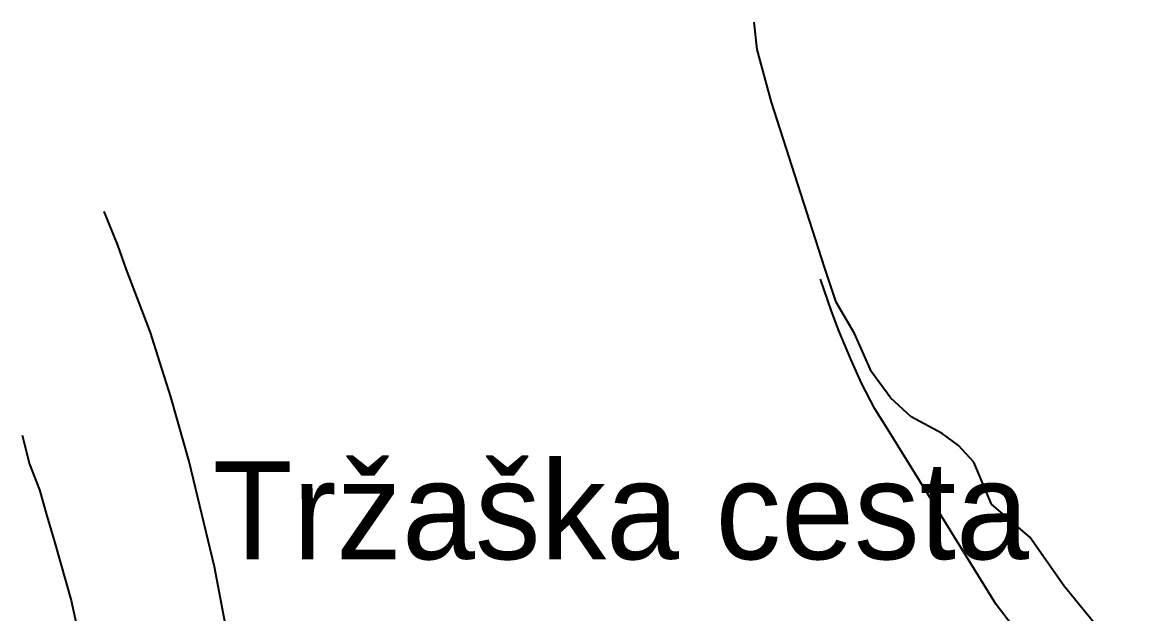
# Model space of a CAD drawing. Extents: x -8864 to 13231, y -7697 to 8949.
# Drawn here: x -3025 to -2323, y 5135 to 5509 of the extents above; entities that cross this region are included whole.
import ezdxf

# ---------------------------------------------------------------- set-up
doc = ezdxf.new("R2010")
doc.units = 0
for name, color, linetype in [('OSM_HIGHWAY_SERVICE', 8, 'CONTINUOUS'), ('OSM_HIGHWAY_TERTIARY', 8, 'CONTINUOUS'), ('OSM_LABELS', 8, 'CONTINUOUS'), ('OSM_RAILWAY_RAIL', 5, 'CONTINUOUS'), ('OSM_WATERWAY_STREAM', 4, 'CONTINUOUS')]:
    doc.layers.add(name, color=color, linetype=linetype)

msp = doc.modelspace()

# ---------------------------------------------------------------- linework, layer by layer
at = {"layer": 'OSM_HIGHWAY_SERVICE'}
for p, q in [((-2560.237647, 5492.095339), (-2562.052349, 5509.330552)), ((-2551.233052, 5458.781339), (-2560.237647, 5492.095339)), ((-2517.565361, 5354.20251), (-2551.233052, 5458.781339)), ((-2510.214671, 5332.130317), (-2517.565361, 5354.20251)), ((-2498.690933, 5312.13747), (-2510.214671, 5332.130317)), ((-2487.902264, 5287.974812), (-2498.690933, 5312.13747)), ((-2475.6358, 5271.195498), (-2487.902264, 5287.974812)), ((-2462.902261, 5259.486672), (-2475.6358, 5271.195498)), ((-2443.162596, 5248.912034), (-2462.902261, 5259.486672)), ((-2432.87163, 5241.395257), (-2443.162596, 5248.912034)), ((-2423.177908, 5230.865098), (-2432.87163, 5241.395257)), ((-2411.945135, 5204.178315), (-2423.177908, 5230.865098)), ((-2387.710829, 5183.25143), (-2411.945135, 5204.178315)), ((-2366.003323, 5152.161329), (-2387.710829, 5183.25143)), ((-2319.119704, 5095.007136), (-2366.003323, 5152.161329))]:
    msp.add_line(p, q, dxfattribs=at)
at = {"layer": 'OSM_HIGHWAY_TERTIARY'}
for p, q in [((-2964.717018, 5368.146354), (-2973.354079, 5389.529139)), ((-2959.349483, 5353.157278), (-2964.717018, 5368.146354)), ((-2944.027889, 5312.871356), (-2959.349483, 5353.157278)), ((-2938.086081, 5294.101652), (-2944.027889, 5312.871356)), ((-2931.102925, 5272.051699), (-2938.086081, 5294.101652)), ((-2919.54856, 5231.098607), (-2931.102925, 5272.051699)), ((-2903.514867, 5164.426129), (-2919.54856, 5231.098607)), ((-2895.98041, 5124.473792), (-2903.514867, 5164.426129))]:
    msp.add_line(p, q, dxfattribs=at)
at = {"layer": 'OSM_RAILWAY_RAIL'}
for p, q in [((-2513.231517, 5326.348181), (-2520.252957, 5346.619016)), ((-2508.308086, 5313.393972), (-2513.231517, 5326.348181)), ((-2501.018652, 5295.90301), (-2508.308086, 5313.393972)), ((-2494.318804, 5280.680425), (-2501.018652, 5295.90301)), ((-2485.735342, 5264.457085), (-2494.318804, 5280.680425)), ((-2476.623549, 5249.757116), (-2485.735342, 5264.457085)), ((-2462.879291, 5227.573728), (-2476.623549, 5249.757116)), ((-2409.073772, 5140.563698), (-2462.879291, 5227.573728)), ((-2377.85631, 5099.933072), (-2409.073772, 5140.563698))]:
    msp.add_line(p, q, dxfattribs=at)
at = {"layer": 'OSM_WATERWAY_STREAM'}
for p, q in [((-3025.161129, 5247.811205), (-3020.513349, 5229.575237)), ((-3020.513349, 5229.575237), (-3014.158065, 5213.329658)), ((-3014.158065, 5213.329658), (-3009.594511, 5196.817211)), ((-3009.594511, 5196.817211), (-3004.502627, 5179.637595)), ((-3004.502627, 5179.637595), (-2994.234632, 5143.210137)), ((-2994.234632, 5143.210137), (-2988.346423, 5116.734625))]:
    msp.add_line(p, q, dxfattribs=at)

# ---------------------------------------------------------------- texts
at = {"layer": 'OSM_LABELS'}
msp.add_text('Tržaška cesta', height=62.042552, dxfattribs=at).set_placement((-2904.696897, 5169.341331))

doc.saveas('drawing.dxf')
